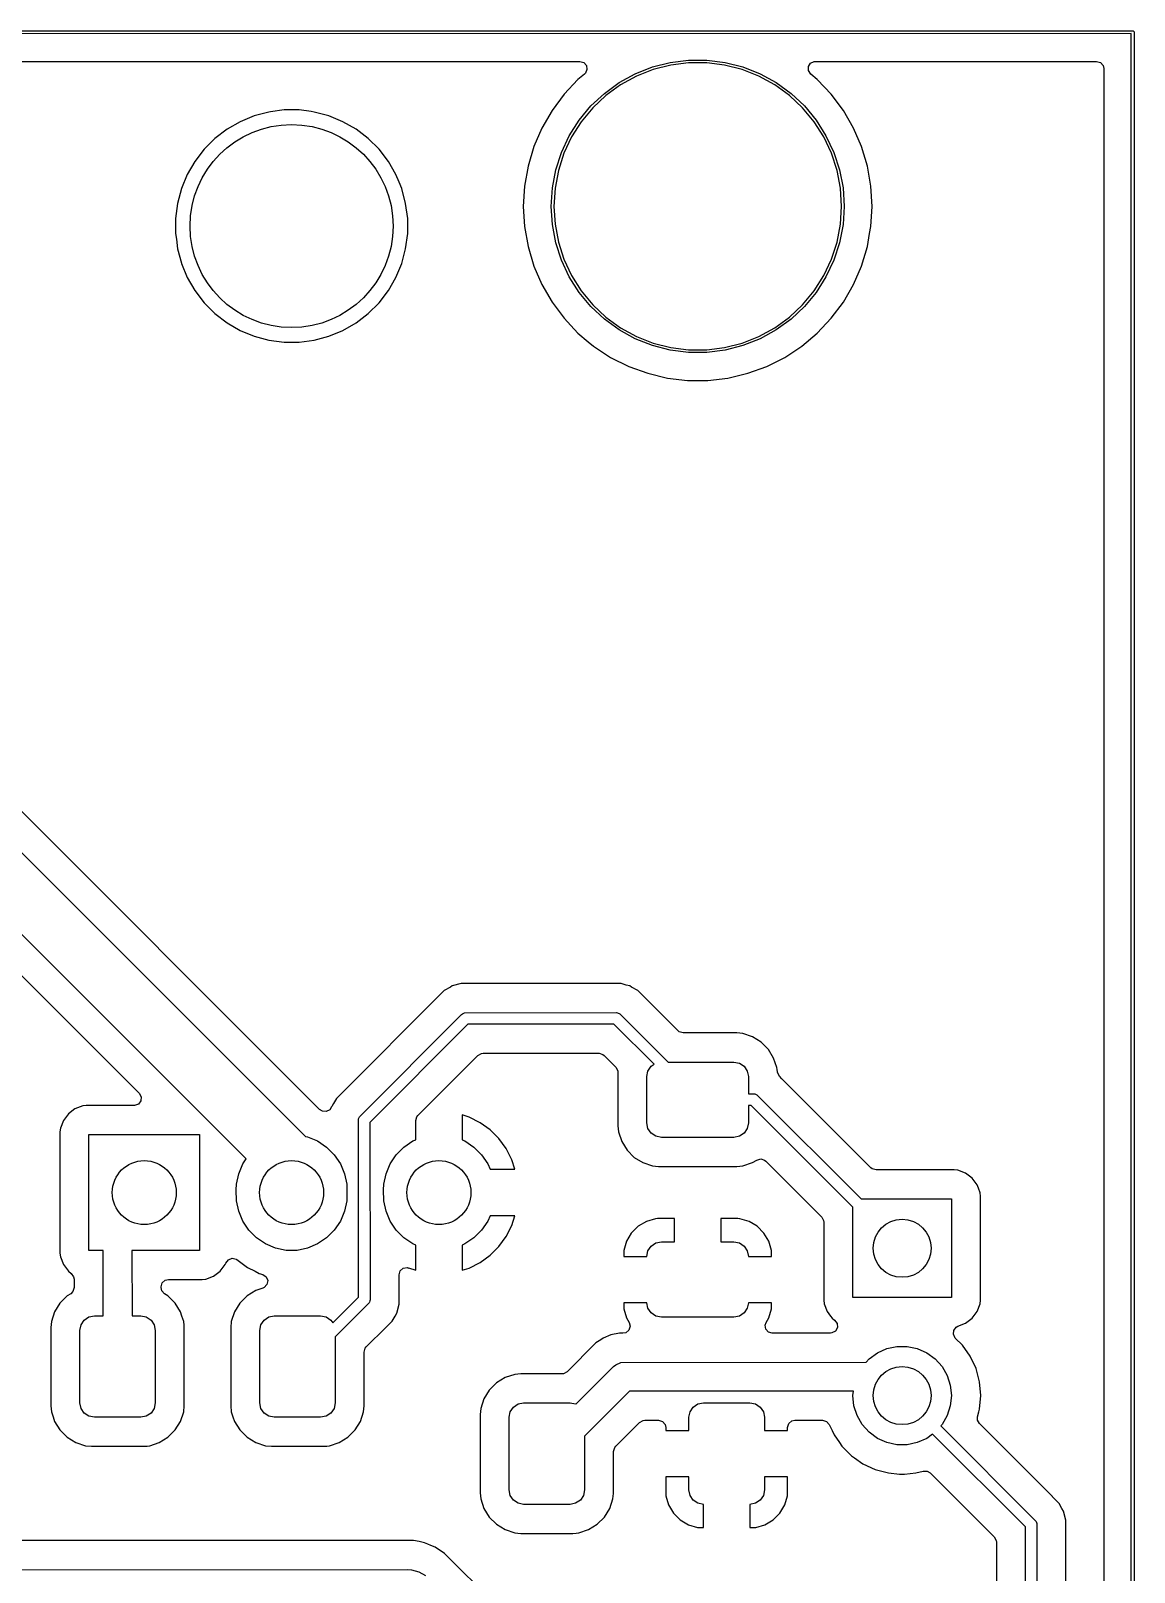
# Model space of a CAD drawing. Extents: x 5.22 to 6.58, y -3.74 to -1.61.
# Drawn here: x 5.827 to 6.576, y -2.659 to -1.613 of the extents above; entities that cross this region are included whole.
import ezdxf

# ---------------------------------------------------------------- set-up
doc = ezdxf.new("R2010")
doc.units = 0
doc.header["$MEASUREMENT"] = 0
doc.layers.add('BLACK', color=7, linetype='CONTINUOUS')

msp = doc.modelspace()

# ---------------------------------------------------------------- linework, layer by layer
at = {"layer": 'BLACK', "linetype": 'CONTINUOUS'}
for p, q in [((5.2162, -1.6133), (6.5748, -1.6132)), ((6.5738, -1.6151), (5.2174, -1.6152)), ((6.5739, -3.7392), (6.5738, -1.6151)), ((6.5748, -1.6132), (6.5752, -1.6133)), ((6.5752, -1.6133), (6.5757, -1.6138)), ((6.5757, -1.6138), (6.5758, -3.7402)), ((5.6777, -1.6339), (6.1996, -1.6339)), ((6.1996, -1.6339), (6.2023, -1.6347)), ((6.2023, -1.6347), (6.2041, -1.6367)), ((6.2033, -1.642), (6.2028, -1.6425)), ((6.2044, -1.6395), (6.2033, -1.642)), ((6.2041, -1.6367), (6.2044, -1.6395)), ((6.2372, -1.6423), (6.2488, -1.6377)), ((6.2494, -1.6394), (6.238, -1.6439)), ((6.2488, -1.6377), (6.2609, -1.6346)), ((6.2612, -1.6364), (6.2494, -1.6394)), ((6.2609, -1.6346), (6.2733, -1.6331)), ((6.2734, -1.6348), (6.2612, -1.6364)), ((6.2733, -1.6331), (6.2858, -1.6331)), ((6.2857, -1.6348), (6.2734, -1.6348)), ((6.2978, -1.6364), (6.2857, -1.6348)), ((6.2858, -1.6331), (6.2982, -1.6346)), ((6.3097, -1.6394), (6.2978, -1.6364)), ((6.2982, -1.6346), (6.3102, -1.6377)), ((6.3211, -1.6439), (6.3097, -1.6394)), ((6.3102, -1.6377), (6.3219, -1.6423)), ((6.3547, -1.6375), (6.3562, -1.6351)), ((6.3548, -1.6402), (6.3547, -1.6375)), ((6.3563, -1.6425), (6.3548, -1.6402)), ((6.3562, -1.6351), (6.3587, -1.6339)), ((6.3587, -1.6339), (6.3594, -1.6339)), ((6.3594, -1.6339), (6.5502, -1.6339)), ((6.5502, -1.6339), (6.5529, -1.6347)), ((6.5529, -1.6347), (6.5547, -1.6367)), ((6.5547, -1.6367), (6.5551, -1.6388)), ((6.5551, -1.6388), (6.5551, -3.7156)), ((6.1983, -1.6462), (6.1889, -1.6562)), ((6.2028, -1.6425), (6.1983, -1.6462)), ((6.1983, -1.6462), (6.1983, -1.6462)), ((6.2162, -1.6557), (6.2263, -1.6483)), ((6.2272, -1.6498), (6.2173, -1.6571)), ((6.2263, -1.6483), (6.2372, -1.6423)), ((6.238, -1.6439), (6.2272, -1.6498)), ((6.3318, -1.6498), (6.3211, -1.6439)), ((6.3219, -1.6423), (6.3328, -1.6483)), ((6.3418, -1.6571), (6.3318, -1.6498)), ((6.3328, -1.6483), (6.3429, -1.6557)), ((6.3607, -1.6462), (6.3563, -1.6425)), ((6.3656, -1.6514), (6.3607, -1.6462)), ((6.3702, -1.6562), (6.3656, -1.6514)), ((6.1889, -1.6562), (6.1807, -1.6673)), ((6.1889, -1.6562), (6.1889, -1.6562)), ((6.2071, -1.6642), (6.2162, -1.6557)), ((6.2173, -1.6571), (6.2084, -1.6654)), ((6.3507, -1.6654), (6.3418, -1.6571)), ((6.3429, -1.6557), (6.352, -1.6642)), ((6.3784, -1.6673), (6.3702, -1.6562)), ((6.3702, -1.6562), (6.3702, -1.6562)), ((5.9786, -1.6709), (5.969, -1.6749)), ((5.9885, -1.6683), (5.9786, -1.6709)), ((5.9786, -1.6709), (5.9786, -1.6709)), ((5.9897, -1.6681), (5.9885, -1.6683)), ((5.9988, -1.6669), (5.9897, -1.6681)), ((6.0091, -1.6669), (5.9988, -1.6669)), ((5.9988, -1.6669), (5.9988, -1.6669)), ((6.0171, -1.668), (6.0091, -1.6669)), ((6.0091, -1.6669), (6.0091, -1.6669)), ((6.0193, -1.6683), (6.0171, -1.668)), ((6.0293, -1.6709), (6.0193, -1.6683)), ((6.0388, -1.6749), (6.0293, -1.6709)), ((6.0293, -1.6709), (6.0293, -1.6709)), ((6.0293, -1.6709), (6.0293, -1.6709)), ((6.1807, -1.6673), (6.1738, -1.6792)), ((6.1991, -1.6739), (6.2071, -1.6642)), ((6.2084, -1.6654), (6.2005, -1.6749)), ((6.3585, -1.6749), (6.3507, -1.6654)), ((6.352, -1.6642), (6.36, -1.6739)), ((6.3853, -1.6792), (6.3784, -1.6673)), ((6.3784, -1.6673), (6.3784, -1.6673)), ((5.9601, -1.68), (5.9519, -1.6863)), ((5.969, -1.6749), (5.9601, -1.68)), ((5.969, -1.6749), (5.969, -1.6749)), ((6.0478, -1.68), (6.0388, -1.6749)), ((6.0388, -1.6749), (6.0388, -1.6749)), ((6.056, -1.6863), (6.0478, -1.68)), ((6.1738, -1.6792), (6.1683, -1.6918)), ((6.1738, -1.6792), (6.1738, -1.6792)), ((6.1924, -1.6844), (6.1991, -1.6739)), ((6.2005, -1.6749), (6.194, -1.6852)), ((6.3651, -1.6852), (6.3585, -1.6749)), ((6.36, -1.6739), (6.3666, -1.6844)), ((6.3907, -1.6918), (6.3853, -1.6792)), ((5.9446, -1.6936), (5.9383, -1.7018)), ((5.9519, -1.6863), (5.9446, -1.6936)), ((6.0633, -1.6936), (6.056, -1.6863)), ((6.056, -1.6863), (6.056, -1.6863)), ((6.0696, -1.7018), (6.0633, -1.6936)), ((6.0633, -1.6936), (6.0633, -1.6936)), ((6.1683, -1.6918), (6.1644, -1.705)), ((6.1871, -1.6957), (6.1924, -1.6844)), ((6.194, -1.6852), (6.1888, -1.6963)), ((6.3703, -1.6963), (6.3651, -1.6852)), ((6.3666, -1.6844), (6.372, -1.6957)), ((6.3947, -1.705), (6.3907, -1.6918)), ((5.9383, -1.7018), (5.9331, -1.7108)), ((6.0747, -1.7108), (6.0696, -1.7018)), ((6.1644, -1.705), (6.162, -1.7185)), ((6.1644, -1.705), (6.1644, -1.705)), ((6.1832, -1.7076), (6.1871, -1.6957)), ((6.1888, -1.6963), (6.185, -1.708)), ((6.3741, -1.708), (6.3703, -1.6963)), ((6.372, -1.6957), (6.3758, -1.7076)), ((6.3966, -1.716), (6.3947, -1.705)), ((6.3947, -1.705), (6.3947, -1.705)), ((6.3947, -1.705), (6.3947, -1.705)), ((5.9331, -1.7108), (5.9292, -1.7203)), ((5.9331, -1.7108), (5.9331, -1.7108)), ((6.0769, -1.716), (6.0747, -1.7108)), ((6.0747, -1.7108), (6.0747, -1.7108)), ((6.1809, -1.7198), (6.1832, -1.7076)), ((6.185, -1.708), (6.1827, -1.72)), ((6.3764, -1.72), (6.3741, -1.708)), ((6.3758, -1.7076), (6.3782, -1.7198)), ((5.9292, -1.7203), (5.9265, -1.7303)), ((5.9292, -1.7203), (5.9292, -1.7203)), ((6.0787, -1.7203), (6.0769, -1.716)), ((6.0813, -1.7303), (6.0787, -1.7203)), ((6.162, -1.7185), (6.1612, -1.7323)), ((6.162, -1.7185), (6.162, -1.7185)), ((6.1801, -1.7323), (6.1809, -1.7198)), ((6.1827, -1.72), (6.1819, -1.7323)), ((6.3772, -1.7323), (6.3764, -1.72)), ((6.3782, -1.7198), (6.3789, -1.7323)), ((6.3971, -1.7185), (6.3966, -1.716)), ((6.3979, -1.7323), (6.3971, -1.7185)), ((5.9265, -1.7303), (5.9252, -1.7405)), ((6.0827, -1.7405), (6.0813, -1.7303)), ((6.1612, -1.7323), (6.1612, -1.7323)), ((6.1612, -1.7323), (6.162, -1.746)), ((6.1809, -1.7447), (6.1801, -1.7323)), ((6.1819, -1.7323), (6.1827, -1.7445)), ((6.3764, -1.7445), (6.3772, -1.7323)), ((6.3789, -1.7323), (6.3782, -1.7447)), ((6.3971, -1.746), (6.3979, -1.7323)), ((5.9252, -1.7405), (5.9252, -1.7508)), ((6.0827, -1.7508), (6.0827, -1.7405)), ((6.162, -1.746), (6.162, -1.746)), ((6.162, -1.746), (6.1644, -1.7596)), ((6.1832, -1.757), (6.1809, -1.7447)), ((6.1827, -1.7445), (6.185, -1.7566)), ((6.3741, -1.7566), (6.3764, -1.7445)), ((6.3782, -1.7447), (6.3758, -1.757)), ((6.3962, -1.7508), (6.3971, -1.746)), ((6.3971, -1.746), (6.3971, -1.746)), ((6.3971, -1.746), (6.3971, -1.746)), ((5.9252, -1.7508), (5.9257, -1.7545)), ((5.9257, -1.7545), (5.9265, -1.7611)), ((6.0813, -1.7611), (6.0827, -1.7508)), ((6.1871, -1.7689), (6.1832, -1.757)), ((6.185, -1.7566), (6.1888, -1.7682)), ((6.3703, -1.7682), (6.3741, -1.7566)), ((6.3758, -1.757), (6.372, -1.7689)), ((6.3947, -1.7596), (6.3962, -1.7508)), ((5.9265, -1.7611), (5.9292, -1.7709)), ((6.0787, -1.771), (6.0813, -1.7611)), ((6.1644, -1.7596), (6.1644, -1.7596)), ((6.1644, -1.7596), (6.1683, -1.7728)), ((6.3907, -1.7728), (6.3947, -1.7596)), ((5.9292, -1.7709), (5.9292, -1.771)), ((5.9292, -1.771), (5.9292, -1.771)), ((5.9292, -1.771), (5.9331, -1.7806)), ((6.0747, -1.7806), (6.0787, -1.771)), ((6.1683, -1.7728), (6.1738, -1.7854)), ((6.1924, -1.7802), (6.1871, -1.7689)), ((6.1888, -1.7682), (6.194, -1.7793)), ((6.3651, -1.7793), (6.3703, -1.7682)), ((6.372, -1.7689), (6.3666, -1.7802)), ((6.3853, -1.7854), (6.3907, -1.7728)), ((5.9331, -1.7806), (5.9331, -1.7806)), ((5.9331, -1.7806), (5.9383, -1.7895)), ((6.0696, -1.7895), (6.0747, -1.7806)), ((6.1738, -1.7854), (6.1738, -1.7854)), ((6.1738, -1.7854), (6.1807, -1.7973)), ((6.1991, -1.7907), (6.1924, -1.7802)), ((6.194, -1.7793), (6.2005, -1.7897)), ((6.3585, -1.7897), (6.3651, -1.7793)), ((6.3666, -1.7802), (6.36, -1.7907)), ((6.3784, -1.7973), (6.3853, -1.7854)), ((5.9383, -1.7895), (5.9446, -1.7977)), ((5.9446, -1.7977), (5.9446, -1.7977)), ((5.9446, -1.7977), (5.9519, -1.805)), ((6.056, -1.805), (6.0633, -1.7977)), ((6.0633, -1.7977), (6.0696, -1.7895)), ((6.0633, -1.7977), (6.0633, -1.7977)), ((6.0633, -1.7977), (6.0633, -1.7977)), ((6.1807, -1.7973), (6.1889, -1.8083)), ((6.2071, -1.8003), (6.1991, -1.7907)), ((6.2005, -1.7897), (6.2084, -1.7991)), ((6.2084, -1.7991), (6.2173, -1.8075)), ((6.3418, -1.8075), (6.3507, -1.7991)), ((6.3507, -1.7991), (6.3585, -1.7897)), ((6.36, -1.7907), (6.352, -1.8003)), ((6.3702, -1.8083), (6.3784, -1.7973)), ((5.9519, -1.805), (5.9519, -1.805)), ((5.9519, -1.805), (5.9601, -1.8113)), ((6.0478, -1.8113), (6.056, -1.805)), ((6.056, -1.805), (6.056, -1.805)), ((6.056, -1.805), (6.056, -1.805)), ((6.1889, -1.8083), (6.1889, -1.8083)), ((6.1889, -1.8083), (6.1935, -1.8132)), ((6.2162, -1.8089), (6.2071, -1.8003)), ((6.2263, -1.8162), (6.2162, -1.8089)), ((6.2173, -1.8075), (6.2272, -1.8147)), ((6.3318, -1.8147), (6.3418, -1.8075)), ((6.3429, -1.8089), (6.3328, -1.8162)), ((6.352, -1.8003), (6.3429, -1.8089)), ((6.3607, -1.8184), (6.3702, -1.8083)), ((5.9601, -1.8113), (5.969, -1.8165)), ((5.969, -1.8165), (5.969, -1.8165)), ((5.969, -1.8165), (5.9786, -1.8204)), ((6.0293, -1.8204), (6.0388, -1.8165)), ((6.0388, -1.8165), (6.0478, -1.8113)), ((6.1935, -1.8132), (6.1983, -1.8184)), ((6.1983, -1.8184), (6.2053, -1.8242)), ((6.2372, -1.8222), (6.2263, -1.8162)), ((6.2272, -1.8147), (6.238, -1.8206)), ((6.3211, -1.8206), (6.3318, -1.8147)), ((6.3328, -1.8162), (6.3219, -1.8222)), ((6.3502, -1.8272), (6.3607, -1.8184)), ((5.9786, -1.8204), (5.9786, -1.8204)), ((5.9786, -1.8204), (5.9885, -1.8231)), ((5.9885, -1.8231), (5.9988, -1.8244)), ((5.9988, -1.8244), (5.9988, -1.8244)), ((5.9988, -1.8244), (6.0091, -1.8244)), ((6.0091, -1.8244), (6.0193, -1.8231)), ((6.0091, -1.8244), (6.0091, -1.8244)), ((6.0193, -1.8231), (6.0293, -1.8204)), ((6.2053, -1.8242), (6.2089, -1.8272)), ((6.2089, -1.8272), (6.2089, -1.8272)), ((6.2089, -1.8272), (6.2204, -1.8348)), ((6.2488, -1.8268), (6.2372, -1.8222)), ((6.238, -1.8206), (6.2494, -1.8251)), ((6.2609, -1.8299), (6.2488, -1.8268)), ((6.2494, -1.8251), (6.2612, -1.8282)), ((6.2733, -1.8315), (6.2609, -1.8299)), ((6.2612, -1.8282), (6.2734, -1.8297)), ((6.2734, -1.8297), (6.2857, -1.8297)), ((6.2857, -1.8297), (6.2978, -1.8282)), ((6.2982, -1.8299), (6.2858, -1.8315)), ((6.2978, -1.8282), (6.3097, -1.8251)), ((6.3102, -1.8268), (6.2982, -1.8299)), ((6.3097, -1.8251), (6.3211, -1.8206)), ((6.3219, -1.8222), (6.3102, -1.8268)), ((6.3387, -1.8348), (6.3502, -1.8272)), ((6.2204, -1.8348), (6.2204, -1.8348)), ((6.2204, -1.8348), (6.2327, -1.8409)), ((6.2327, -1.8409), (6.2456, -1.8456)), ((6.2858, -1.8315), (6.2733, -1.8315)), ((6.3135, -1.8456), (6.3264, -1.8409)), ((6.3264, -1.8409), (6.3387, -1.8348)), ((6.2456, -1.8456), (6.259, -1.8488)), ((6.259, -1.8488), (6.2726, -1.8504)), ((6.2726, -1.8504), (6.2726, -1.8504)), ((6.2726, -1.8504), (6.2864, -1.8504)), ((6.2864, -1.8504), (6.3001, -1.8488)), ((6.2864, -1.8504), (6.2864, -1.8504)), ((6.3001, -1.8488), (6.3135, -1.8456)), ((5.6681, -2.0184), (6.0134, -2.3635)), ((6.0229, -2.3452), (5.6926, -2.0149)), ((5.9731, -2.3787), (5.6423, -2.0481)), ((5.6404, -2.0741), (5.9005, -2.3342)), ((6.1075, -2.2645), (6.0343, -2.3377)), ((6.1117, -2.2621), (6.1075, -2.2645)), ((6.1075, -2.2645), (6.1075, -2.2645)), ((6.1129, -2.2614), (6.1117, -2.2621)), ((6.1117, -2.2621), (6.1117, -2.2621)), ((6.1189, -2.2598), (6.1129, -2.2614)), ((6.221, -2.2598), (6.1189, -2.2598)), ((6.2213, -2.2598), (6.221, -2.2598)), ((6.221, -2.2598), (6.221, -2.2598)), ((6.2275, -2.2598), (6.2213, -2.2598)), ((6.2311, -2.2608), (6.2275, -2.2598)), ((6.2335, -2.2614), (6.2311, -2.2608)), ((6.2347, -2.2621), (6.2335, -2.2614)), ((6.2335, -2.2614), (6.2335, -2.2614)), ((6.2389, -2.2645), (6.2347, -2.2621)), ((6.2347, -2.2621), (6.2347, -2.2621)), ((6.2436, -2.2692), (6.2389, -2.2645)), ((6.2389, -2.2645), (6.2389, -2.2645)), ((6.2662, -2.2919), (6.2436, -2.2692)), ((6.2436, -2.2692), (6.2436, -2.2692)), ((6.1193, -2.2807), (6.1199, -2.2802)), ((6.1199, -2.2802), (6.1203, -2.28)), ((6.1203, -2.28), (6.1213, -2.2796)), ((6.1213, -2.2796), (6.2244, -2.2795)), ((6.2244, -2.2795), (6.2252, -2.2796)), ((6.2252, -2.2796), (6.2266, -2.2802)), ((6.2266, -2.2802), (6.2595, -2.313)), ((6.05, -2.3501), (6.1193, -2.2807)), ((6.1236, -2.2874), (6.0571, -2.354)), ((6.2227, -2.2873), (6.1236, -2.2874)), ((6.25, -2.3145), (6.2227, -2.2873)), ((6.267, -2.2925), (6.2662, -2.2919)), ((6.2697, -2.2933), (6.267, -2.2925)), ((6.3061, -2.2933), (6.2697, -2.2933)), ((6.3101, -2.2937), (6.3061, -2.2933)), ((6.3061, -2.2933), (6.3061, -2.2933)), ((6.3167, -2.2959), (6.3101, -2.2937)), ((6.3101, -2.2937), (6.3101, -2.2937)), ((6.3226, -2.2995), (6.3167, -2.2959)), ((6.3275, -2.3044), (6.3226, -2.2995)), ((6.0896, -2.3493), (6.1304, -2.3085)), ((6.1304, -2.3085), (6.1328, -2.3072)), ((6.1328, -2.3072), (6.1339, -2.3071)), ((6.1339, -2.3071), (6.2126, -2.3071)), ((6.2126, -2.3071), (6.2152, -2.3079)), ((6.2152, -2.3079), (6.216, -2.3085)), ((6.216, -2.3085), (6.224, -2.3165)), ((6.3311, -2.3103), (6.3275, -2.3044)), ((6.3333, -2.3168), (6.3311, -2.3103)), ((6.224, -2.3165), (6.2253, -2.3189)), ((6.2253, -2.3189), (6.2254, -2.3204)), ((6.2254, -2.3204), (6.2254, -2.3209)), ((6.2254, -2.3209), (6.2254, -2.3563)), ((6.2451, -2.3228), (6.2458, -2.3191)), ((6.2458, -2.3191), (6.248, -2.3159)), ((6.248, -2.3159), (6.25, -2.3145)), ((6.2595, -2.313), (6.3041, -2.313)), ((6.3041, -2.313), (6.3079, -2.3137)), ((6.3079, -2.3137), (6.3111, -2.3159)), ((6.3111, -2.3159), (6.3132, -2.3191)), ((6.3132, -2.3191), (6.314, -2.3228)), ((6.3334, -2.3181), (6.3333, -2.3168)), ((6.3336, -2.3196), (6.3334, -2.3181)), ((6.3336, -2.3202), (6.3336, -2.3196)), ((6.335, -2.3226), (6.3336, -2.3202)), ((6.2451, -2.3543), (6.2451, -2.3228)), ((6.314, -2.3228), (6.314, -2.3347)), ((6.3367, -2.3243), (6.335, -2.3226)), ((6.3971, -2.3848), (6.3367, -2.3243)), ((6.3367, -2.3243), (6.3367, -2.3243)), ((5.8622, -2.3428), (5.8569, -2.3447)), ((5.8646, -2.3425), (5.8622, -2.3428)), ((5.8971, -2.3425), (5.8646, -2.3425)), ((5.8646, -2.3425), (5.8646, -2.3425)), ((5.8974, -2.3425), (5.8971, -2.3425)), ((5.9, -2.3415), (5.8974, -2.3425)), ((5.9016, -2.3393), (5.9, -2.3415)), ((5.9005, -2.3342), (5.9018, -2.3366)), ((5.9018, -2.3366), (5.9016, -2.3393)), ((6.0324, -2.3412), (6.0312, -2.3431)), ((6.0343, -2.3377), (6.0324, -2.3412)), ((6.0324, -2.3412), (6.0324, -2.3412)), ((6.0343, -2.3377), (6.0343, -2.3377)), ((6.314, -2.3347), (6.3175, -2.3346)), ((6.3158, -2.3424), (6.314, -2.3425)), ((6.314, -2.3425), (6.314, -2.3543)), ((6.3848, -2.4114), (6.3158, -2.3424)), ((6.3175, -2.3346), (6.3183, -2.3347)), ((6.3183, -2.3347), (6.3197, -2.3353)), ((6.3197, -2.3353), (6.3904, -2.4059)), ((5.849, -2.3527), (5.847, -2.358)), ((5.8524, -2.3481), (5.849, -2.3527)), ((5.849, -2.3527), (5.849, -2.3527)), ((5.8569, -2.3447), (5.8524, -2.3481)), ((5.8524, -2.3481), (5.8524, -2.3481)), ((5.8569, -2.3447), (5.8569, -2.3447)), ((6.0249, -2.3464), (6.0229, -2.3452)), ((6.025, -2.3464), (6.0249, -2.3464)), ((6.0273, -2.3466), (6.025, -2.3464)), ((6.0298, -2.3454), (6.0273, -2.3466)), ((6.031, -2.3434), (6.0298, -2.3454)), ((6.0311, -2.3434), (6.031, -2.3434)), ((6.0312, -2.3431), (6.0311, -2.3434)), ((6.0493, -2.3523), (6.0494, -2.3515)), ((6.0494, -2.4726), (6.0493, -2.3523)), ((6.0494, -2.3515), (6.05, -2.3501)), ((6.0882, -2.3528), (6.089, -2.3501)), ((6.0882, -2.3658), (6.0882, -2.3528)), ((6.089, -2.3501), (6.0896, -2.3493)), ((6.1244, -2.3504), (6.1197, -2.3488)), ((6.1197, -2.3488), (6.1197, -2.3658)), ((6.1318, -2.3542), (6.1244, -2.3504)), ((5.847, -2.358), (5.8467, -2.3603)), ((5.8467, -2.3603), (5.8467, -2.3603)), ((5.8467, -2.3603), (5.8467, -2.4428)), ((5.8664, -2.4409), (5.8664, -2.3622)), ((5.8664, -2.3622), (5.9414, -2.3622)), ((5.9414, -2.3622), (5.9414, -2.4409)), ((6.0134, -2.3635), (6.0148, -2.3638)), ((6.0148, -2.3638), (6.0216, -2.3666)), ((6.0571, -2.354), (6.0572, -2.4743)), ((6.1386, -2.3591), (6.1318, -2.3542)), ((6.1446, -2.365), (6.1386, -2.3591)), ((6.2254, -2.3563), (6.2254, -2.3563)), ((6.2254, -2.3563), (6.2258, -2.3603)), ((6.2258, -2.3603), (6.2258, -2.3603)), ((6.2258, -2.3603), (6.228, -2.3669)), ((6.2458, -2.3581), (6.2451, -2.3543)), ((6.248, -2.3613), (6.2458, -2.3581)), ((6.2512, -2.3634), (6.248, -2.3613)), ((6.2549, -2.3642), (6.2512, -2.3634)), ((6.3079, -2.3634), (6.3041, -2.3642)), ((6.3111, -2.3613), (6.3079, -2.3634)), ((6.3132, -2.3581), (6.3111, -2.3613)), ((6.314, -2.3543), (6.3132, -2.3581)), ((6.0216, -2.3666), (6.0277, -2.3707)), ((6.0277, -2.3707), (6.0329, -2.3759)), ((6.0749, -2.3759), (6.0801, -2.3707)), ((6.0801, -2.3707), (6.0863, -2.3666)), ((6.0863, -2.3666), (6.0882, -2.3658)), ((6.1197, -2.3658), (6.1216, -2.3666)), ((6.1216, -2.3666), (6.1277, -2.3707)), ((6.1277, -2.3707), (6.1329, -2.3759)), ((6.1495, -2.3718), (6.1446, -2.365)), ((6.1446, -2.365), (6.1446, -2.365)), ((6.1533, -2.3793), (6.1495, -2.3718)), ((6.228, -2.3669), (6.228, -2.3669)), ((6.228, -2.3669), (6.2316, -2.3728)), ((6.2316, -2.3728), (6.2365, -2.3777)), ((6.3041, -2.3642), (6.2549, -2.3642)), ((5.9681, -2.3888), (5.9709, -2.382)), ((5.9709, -2.382), (5.9731, -2.3787)), ((6.0329, -2.3759), (6.037, -2.382)), ((6.037, -2.382), (6.0398, -2.3888)), ((6.0681, -2.3888), (6.0709, -2.382)), ((6.0709, -2.382), (6.0749, -2.3759)), ((6.1329, -2.3759), (6.137, -2.382)), ((6.137, -2.382), (6.1386, -2.3858)), ((6.1554, -2.3858), (6.1533, -2.3793)), ((6.1533, -2.3793), (6.1533, -2.3793)), ((6.2365, -2.3777), (6.2423, -2.3813)), ((6.2423, -2.3813), (6.2489, -2.3835)), ((6.2489, -2.3835), (6.253, -2.3839)), ((6.253, -2.3839), (6.3061, -2.3839)), ((6.3061, -2.3839), (6.3101, -2.3835)), ((6.3101, -2.3835), (6.3167, -2.3813)), ((6.3167, -2.3813), (6.3197, -2.3795)), ((6.3197, -2.3795), (6.3223, -2.3787)), ((6.3223, -2.3787), (6.3249, -2.3796)), ((6.3249, -2.3796), (6.3257, -2.3802)), ((6.3257, -2.3802), (6.3637, -2.4182)), ((6.398, -2.3854), (6.3971, -2.3848)), ((5.9666, -2.396), (5.9681, -2.3888)), ((6.0398, -2.3888), (6.0413, -2.396)), ((6.0666, -2.396), (6.0681, -2.3888)), ((6.1386, -2.3858), (6.1554, -2.3858)), ((6.1554, -2.3858), (6.1554, -2.3858)), ((6.4006, -2.3862), (6.398, -2.3854)), ((6.4537, -2.3862), (6.4006, -2.3862)), ((6.456, -2.3865), (6.4537, -2.3862)), ((6.4537, -2.3862), (6.4537, -2.3862)), ((6.4537, -2.3862), (6.4537, -2.3862)), ((6.4537, -2.3862), (6.4537, -2.3862)), ((6.4613, -2.3884), (6.456, -2.3865)), ((6.456, -2.3865), (6.456, -2.3865)), ((6.4658, -2.3918), (6.4613, -2.3884)), ((6.4613, -2.3884), (6.4613, -2.3884)), ((6.4692, -2.3964), (6.4658, -2.3918)), ((6.4658, -2.3918), (6.4658, -2.3918)), ((5.9664, -2.3997), (5.9666, -2.396)), ((5.9666, -2.4071), (5.9664, -2.3997)), ((6.0413, -2.396), (6.0414, -2.4034)), ((6.0414, -2.4034), (6.0413, -2.4071)), ((6.0664, -2.3997), (6.0666, -2.396)), ((6.0666, -2.4071), (6.0664, -2.3997)), ((6.4701, -2.3987), (6.4692, -2.3964)), ((6.4692, -2.3964), (6.4692, -2.3964)), ((6.4712, -2.4017), (6.4701, -2.3987)), ((6.4715, -2.404), (6.4712, -2.4017)), ((6.4715, -2.4747), (6.4715, -2.404)), ((5.9681, -2.4143), (5.9666, -2.4071)), ((5.9709, -2.4211), (5.9681, -2.4143)), ((6.0398, -2.4143), (6.037, -2.4211)), ((6.0413, -2.4071), (6.0398, -2.4143)), ((6.0681, -2.4143), (6.0666, -2.4071)), ((6.0709, -2.4211), (6.0681, -2.4143)), ((6.3848, -2.4728), (6.3848, -2.4114)), ((6.3904, -2.4059), (6.4518, -2.4059)), ((6.4518, -2.4059), (6.4518, -2.4728)), ((5.9749, -2.4272), (5.9709, -2.4211)), ((6.037, -2.4211), (6.0329, -2.4272)), ((6.0749, -2.4272), (6.0709, -2.4211)), ((6.137, -2.4211), (6.1329, -2.4272)), ((6.1386, -2.4173), (6.137, -2.4211)), ((6.1554, -2.4173), (6.1386, -2.4173)), ((6.1495, -2.4314), (6.1533, -2.4239)), ((6.1533, -2.4239), (6.1554, -2.4173)), ((6.1533, -2.4239), (6.1533, -2.4239)), ((6.2391, -2.4245), (6.2345, -2.4291)), ((6.2447, -2.4212), (6.2391, -2.4245)), ((6.2391, -2.4245), (6.2391, -2.4245)), ((6.2509, -2.4194), (6.2447, -2.4212)), ((6.2447, -2.4212), (6.2447, -2.4212)), ((6.2523, -2.4193), (6.2509, -2.4194)), ((6.2509, -2.4194), (6.2509, -2.4194)), ((6.2638, -2.4193), (6.2523, -2.4193)), ((6.2638, -2.435), (6.2638, -2.4193)), ((6.3067, -2.4193), (6.2953, -2.4193)), ((6.2953, -2.4193), (6.2953, -2.435)), ((6.3082, -2.4194), (6.3067, -2.4193)), ((6.3144, -2.4212), (6.3082, -2.4194)), ((6.3082, -2.4194), (6.3082, -2.4194)), ((6.3199, -2.4245), (6.3144, -2.4212)), ((6.3144, -2.4212), (6.3144, -2.4212)), ((6.3245, -2.4291), (6.3199, -2.4245)), ((6.3199, -2.4245), (6.3199, -2.4245)), ((6.3637, -2.4182), (6.365, -2.4206)), ((6.365, -2.4206), (6.3651, -2.4217)), ((6.3651, -2.4217), (6.3651, -2.4747)), ((5.9801, -2.4324), (5.9749, -2.4272)), ((5.9863, -2.4365), (5.9801, -2.4324)), ((5.9931, -2.4393), (5.9863, -2.4365)), ((6.0216, -2.4365), (6.0148, -2.4393)), ((6.0277, -2.4324), (6.0216, -2.4365)), ((6.0329, -2.4272), (6.0277, -2.4324)), ((6.0801, -2.4324), (6.0749, -2.4272)), ((6.0863, -2.4365), (6.0801, -2.4324)), ((6.0882, -2.4373), (6.0863, -2.4365)), ((6.1216, -2.4365), (6.1197, -2.4373)), ((6.1277, -2.4324), (6.1216, -2.4365)), ((6.1329, -2.4272), (6.1277, -2.4324)), ((6.1446, -2.4381), (6.1495, -2.4314)), ((6.2312, -2.4346), (6.2294, -2.4408)), ((6.2345, -2.4291), (6.2312, -2.4346)), ((6.2312, -2.4346), (6.2312, -2.4346)), ((6.2345, -2.4291), (6.2345, -2.4291)), ((6.248, -2.4379), (6.2512, -2.4358)), ((6.2512, -2.4358), (6.2549, -2.435)), ((6.2549, -2.435), (6.2638, -2.435)), ((6.2953, -2.435), (6.3041, -2.435)), ((6.3041, -2.435), (6.3079, -2.4358)), ((6.3079, -2.4358), (6.3111, -2.4379)), ((6.3278, -2.4346), (6.3245, -2.4291)), ((6.3245, -2.4291), (6.3245, -2.4291)), ((6.3296, -2.4408), (6.3278, -2.4346)), ((6.3278, -2.4346), (6.3278, -2.4346)), ((5.8467, -2.4428), (5.8467, -2.4428)), ((5.8467, -2.4428), (5.847, -2.4452)), ((5.847, -2.4452), (5.849, -2.4505)), ((5.876, -2.4409), (5.8664, -2.4409)), ((5.8761, -2.4852), (5.876, -2.4409)), ((5.9414, -2.4409), (5.8955, -2.4409)), ((5.8955, -2.4409), (5.8956, -2.4852)), ((5.9593, -2.4494), (5.961, -2.4472)), ((5.961, -2.4472), (5.9635, -2.4462)), ((5.9635, -2.4462), (5.9662, -2.4468)), ((5.9662, -2.4468), (5.9668, -2.4471)), ((5.9668, -2.4471), (5.974, -2.4524)), ((6.0003, -2.4408), (5.9931, -2.4393)), ((6.0076, -2.4408), (6.0003, -2.4408)), ((6.0148, -2.4393), (6.0076, -2.4408)), ((6.0882, -2.4543), (6.0882, -2.4373)), ((6.1197, -2.4373), (6.1197, -2.4543)), ((6.1318, -2.449), (6.1386, -2.4441)), ((6.1386, -2.4441), (6.1404, -2.4423)), ((6.1386, -2.4441), (6.1386, -2.4441)), ((6.1404, -2.4423), (6.1446, -2.4381)), ((6.1446, -2.4381), (6.1446, -2.4381)), ((6.2294, -2.4408), (6.2293, -2.4423)), ((6.2293, -2.4423), (6.2293, -2.4449)), ((6.2293, -2.4449), (6.2451, -2.4449)), ((6.2294, -2.4408), (6.2294, -2.4408)), ((6.2451, -2.4449), (6.2458, -2.4411)), ((6.2458, -2.4411), (6.248, -2.4379)), ((6.3111, -2.4379), (6.3132, -2.4411)), ((6.3132, -2.4411), (6.314, -2.4449)), ((6.314, -2.4449), (6.3297, -2.4449)), ((6.3297, -2.4423), (6.3296, -2.4408)), ((6.3296, -2.4408), (6.3296, -2.4408)), ((6.3297, -2.4449), (6.3297, -2.4423)), ((6.3297, -2.4423), (6.3297, -2.4423)), ((5.849, -2.4505), (5.849, -2.4505)), ((5.849, -2.4505), (5.8524, -2.455)), ((5.8524, -2.455), (5.8524, -2.455)), ((5.8524, -2.455), (5.8524, -2.455)), ((5.8524, -2.455), (5.8543, -2.4565)), ((5.8543, -2.4565), (5.856, -2.4587)), ((5.951, -2.4584), (5.9555, -2.455)), ((5.9555, -2.455), (5.9589, -2.4505)), ((5.9589, -2.4505), (5.9593, -2.4494)), ((5.974, -2.4524), (5.9792, -2.455)), ((5.9792, -2.455), (5.982, -2.4565)), ((5.982, -2.4565), (5.9844, -2.4572)), ((5.9844, -2.4572), (5.9866, -2.4588)), ((6.0769, -2.4574), (6.0777, -2.4547)), ((6.0769, -2.4712), (6.0769, -2.4574)), ((6.0777, -2.4547), (6.0797, -2.4529)), ((6.0797, -2.4529), (6.0825, -2.4525)), ((6.0825, -2.4525), (6.0833, -2.4528)), ((6.0833, -2.4528), (6.0833, -2.4527)), ((6.0833, -2.4527), (6.0882, -2.4543)), ((6.0882, -2.4543), (6.0882, -2.4543)), ((6.1197, -2.4543), (6.1244, -2.4528)), ((6.1244, -2.4528), (6.1318, -2.449)), ((6.1244, -2.4528), (6.1244, -2.4528)), ((5.8563, -2.4661), (5.8555, -2.4688)), ((5.856, -2.4587), (5.8563, -2.4604)), ((5.8563, -2.4604), (5.8563, -2.4661)), ((5.9154, -2.4655), (5.9161, -2.4629)), ((5.9154, -2.4661), (5.9154, -2.4655)), ((5.9159, -2.4683), (5.9154, -2.4661)), ((5.9177, -2.4703), (5.9159, -2.4683)), ((5.9161, -2.4629), (5.9182, -2.4611)), ((5.9182, -2.4611), (5.9203, -2.4606)), ((5.9203, -2.4606), (5.9433, -2.4606)), ((5.9433, -2.4606), (5.9457, -2.4604)), ((5.9433, -2.4606), (5.9433, -2.4606)), ((5.9457, -2.4604), (5.951, -2.4584)), ((5.9796, -2.4681), (5.9737, -2.4717)), ((5.9844, -2.4665), (5.9796, -2.4681)), ((5.9796, -2.4681), (5.9796, -2.4681)), ((5.9854, -2.4661), (5.9844, -2.4665)), ((5.9872, -2.464), (5.9854, -2.4661)), ((5.9866, -2.4588), (5.9877, -2.4613)), ((5.9877, -2.4613), (5.9872, -2.464)), ((5.8467, -2.4766), (5.8431, -2.4825)), ((5.8516, -2.4717), (5.8467, -2.4766)), ((5.854, -2.4703), (5.8516, -2.4717)), ((5.8555, -2.4688), (5.854, -2.4703)), ((5.92, -2.4717), (5.9177, -2.4703)), ((5.9249, -2.4766), (5.92, -2.4717)), ((5.92, -2.4717), (5.92, -2.4717)), ((5.9285, -2.4825), (5.9249, -2.4766)), ((5.9688, -2.4766), (5.9652, -2.4825)), ((5.9737, -2.4717), (5.9688, -2.4766)), ((6.0319, -2.4901), (6.0494, -2.4726)), ((6.0565, -2.4765), (6.0335, -2.4996)), ((6.0568, -2.4759), (6.0565, -2.4765)), ((6.0571, -2.4751), (6.0568, -2.4759)), ((6.0572, -2.4743), (6.0571, -2.4751)), ((6.0753, -2.4834), (6.0769, -2.4774)), ((6.0769, -2.4774), (6.0769, -2.4712)), ((6.2451, -2.4764), (6.2293, -2.4764)), ((6.2293, -2.4764), (6.2293, -2.479)), ((6.2293, -2.479), (6.2294, -2.4804)), ((6.2458, -2.4801), (6.2451, -2.4764)), ((6.314, -2.4764), (6.3132, -2.4801)), ((6.3297, -2.4764), (6.314, -2.4764)), ((6.3296, -2.4804), (6.3297, -2.479)), ((6.3297, -2.479), (6.3297, -2.4764)), ((6.3297, -2.479), (6.3297, -2.479)), ((6.3651, -2.4747), (6.3651, -2.4747)), ((6.3651, -2.4747), (6.3654, -2.4771)), ((6.3654, -2.4771), (6.3674, -2.4824)), ((6.4518, -2.4728), (6.3848, -2.4728)), ((6.4692, -2.4824), (6.4712, -2.4771)), ((6.4712, -2.4771), (6.4715, -2.4747)), ((5.8409, -2.4891), (5.8405, -2.4931)), ((5.8431, -2.4825), (5.8409, -2.4891)), ((5.8409, -2.4891), (5.8409, -2.4891)), ((5.8409, -2.4891), (5.8409, -2.4891)), ((5.8431, -2.4825), (5.8431, -2.4825)), ((5.861, -2.4913), (5.8631, -2.4881)), ((5.8631, -2.4881), (5.8663, -2.486)), ((5.8663, -2.486), (5.8701, -2.4852)), ((5.8701, -2.4852), (5.8761, -2.4852)), ((5.8956, -2.4852), (5.9016, -2.4852)), ((5.9016, -2.4852), (5.9053, -2.486)), ((5.9053, -2.486), (5.9085, -2.4881)), ((5.9085, -2.4881), (5.9107, -2.4913)), ((5.9295, -2.4854), (5.9285, -2.4825)), ((5.9307, -2.4891), (5.9295, -2.4854)), ((5.931, -2.4915), (5.9307, -2.4891)), ((5.9307, -2.4891), (5.9307, -2.4891)), ((5.963, -2.4891), (5.9626, -2.4931)), ((5.9652, -2.4825), (5.963, -2.4891)), ((5.963, -2.4891), (5.963, -2.4891)), ((5.963, -2.4891), (5.963, -2.4891)), ((5.9652, -2.4825), (5.9652, -2.4825)), ((5.983, -2.4913), (5.9852, -2.4881)), ((5.9852, -2.4881), (5.9884, -2.486)), ((5.9884, -2.486), (5.9921, -2.4852)), ((5.9921, -2.4852), (6.0236, -2.4852)), ((6.0236, -2.4852), (6.0274, -2.486)), ((6.0274, -2.486), (6.0306, -2.4881)), ((6.0306, -2.4881), (6.0319, -2.4901)), ((6.0678, -2.4932), (6.0722, -2.4888)), ((6.0722, -2.4888), (6.0741, -2.4854)), ((6.0741, -2.4854), (6.0753, -2.4834)), ((6.2294, -2.4804), (6.2294, -2.4804)), ((6.2294, -2.4804), (6.2312, -2.4866)), ((6.2312, -2.4866), (6.2312, -2.4866)), ((6.2312, -2.4866), (6.233, -2.4897)), ((6.248, -2.4833), (6.2458, -2.4801)), ((6.2512, -2.4855), (6.248, -2.4833)), ((6.2549, -2.4862), (6.2512, -2.4855)), ((6.3041, -2.4862), (6.2549, -2.4862)), ((6.3079, -2.4855), (6.3041, -2.4862)), ((6.3111, -2.4833), (6.3079, -2.4855)), ((6.3132, -2.4801), (6.3111, -2.4833)), ((6.326, -2.4897), (6.3278, -2.4866)), ((6.3278, -2.4866), (6.3296, -2.4804)), ((6.3278, -2.4866), (6.3278, -2.4866)), ((6.3296, -2.4804), (6.3296, -2.4804)), ((6.3674, -2.4824), (6.3674, -2.4824)), ((6.3674, -2.4824), (6.3696, -2.4854)), ((6.3696, -2.4854), (6.3708, -2.4869)), ((6.3708, -2.4869), (6.3725, -2.4882)), ((6.3725, -2.4882), (6.3742, -2.4904)), ((6.4613, -2.4903), (6.4658, -2.4869)), ((6.4658, -2.4869), (6.4692, -2.4824)), ((5.8405, -2.4931), (5.8405, -2.5463)), ((5.8602, -2.4951), (5.861, -2.4913)), ((5.8602, -2.5443), (5.8602, -2.4951)), ((5.9107, -2.4913), (5.9114, -2.4951)), ((5.9114, -2.4951), (5.9114, -2.5443)), ((5.9311, -2.4931), (5.931, -2.4915)), ((5.9311, -2.5463), (5.9311, -2.4931)), ((5.9626, -2.4931), (5.9626, -2.5463)), ((5.9823, -2.4951), (5.983, -2.4913)), ((5.9823, -2.5443), (5.9823, -2.4951)), ((6.0335, -2.4996), (6.0335, -2.5443)), ((6.0546, -2.5064), (6.0678, -2.4932)), ((6.0678, -2.4932), (6.0678, -2.4932)), ((6.2207, -2.4982), (6.2153, -2.5004)), ((6.2264, -2.497), (6.2207, -2.4982)), ((6.2207, -2.4982), (6.2207, -2.4982)), ((6.2288, -2.497), (6.2264, -2.497)), ((6.2307, -2.4967), (6.2288, -2.497)), ((6.2328, -2.4949), (6.2307, -2.4967)), ((6.2337, -2.4923), (6.2328, -2.4949)), ((6.233, -2.4897), (6.2337, -2.4923)), ((6.3254, -2.4915), (6.326, -2.4897)), ((6.3258, -2.4942), (6.3254, -2.4915)), ((6.3276, -2.4963), (6.3258, -2.4942)), ((6.3302, -2.497), (6.3276, -2.4963)), ((6.3696, -2.497), (6.3302, -2.497)), ((6.3706, -2.4969), (6.3696, -2.497)), ((6.3731, -2.4956), (6.3706, -2.4969)), ((6.3744, -2.4932), (6.3731, -2.4956)), ((6.3742, -2.4904), (6.3744, -2.4932)), ((6.4531, -2.4978), (6.4533, -2.4951)), ((6.4544, -2.5003), (6.4531, -2.4978)), ((6.4533, -2.4951), (6.4549, -2.4929)), ((6.4549, -2.4929), (6.4561, -2.4922)), ((6.4561, -2.4922), (6.4613, -2.4903)), ((6.0532, -2.5098), (6.0539, -2.5072)), ((6.0532, -2.5463), (6.0532, -2.5098)), ((6.0539, -2.5072), (6.0546, -2.5064)), ((6.2105, -2.5036), (6.191, -2.5232)), ((6.2137, -2.5015), (6.2105, -2.5036)), ((6.2105, -2.5036), (6.2105, -2.5036)), ((6.2153, -2.5004), (6.2137, -2.5015)), ((6.2137, -2.5015), (6.2137, -2.5015)), ((6.2153, -2.5004), (6.2153, -2.5004)), ((6.3959, -2.5145), (6.4016, -2.5104)), ((6.4016, -2.5104), (6.408, -2.5075)), ((6.408, -2.5075), (6.4148, -2.5061)), ((6.4148, -2.5061), (6.4218, -2.5061)), ((6.4218, -2.5061), (6.4286, -2.5075)), ((6.4286, -2.5075), (6.435, -2.5104)), ((6.435, -2.5104), (6.4407, -2.5145)), ((6.4592, -2.5051), (6.4544, -2.5003)), ((6.4645, -2.5127), (6.4592, -2.5051)), ((6.1969, -2.5452), (6.2224, -2.5196)), ((6.2224, -2.5196), (6.2239, -2.5184)), ((6.2239, -2.5184), (6.2274, -2.5169)), ((6.2239, -2.5184), (6.2239, -2.5184)), ((6.2274, -2.5169), (6.3939, -2.5167)), ((6.3939, -2.5167), (6.3959, -2.5145)), ((6.4407, -2.5145), (6.4454, -2.5197)), ((6.4454, -2.5197), (6.4489, -2.5258)), ((6.4685, -2.5211), (6.4645, -2.5127)), ((6.143, -2.5308), (6.1381, -2.5357)), ((6.1488, -2.5272), (6.143, -2.5308)), ((6.1554, -2.525), (6.1488, -2.5272)), ((6.1488, -2.5272), (6.1488, -2.5272)), ((6.1594, -2.5246), (6.1554, -2.525)), ((6.1554, -2.525), (6.1554, -2.525)), ((6.1875, -2.5246), (6.1594, -2.5246)), ((6.1594, -2.5246), (6.1594, -2.5246)), ((6.1885, -2.5245), (6.1875, -2.5246)), ((6.191, -2.5232), (6.1885, -2.5245)), ((6.4489, -2.5258), (6.451, -2.5324)), ((6.4709, -2.5301), (6.4685, -2.5211)), ((6.4717, -2.5394), (6.4709, -2.5301)), ((6.1345, -2.5416), (6.1323, -2.5481)), ((6.1381, -2.5357), (6.1345, -2.5416)), ((6.1345, -2.5416), (6.1345, -2.5416)), ((6.2332, -2.5364), (6.2028, -2.567)), ((6.3852, -2.5363), (6.2332, -2.5364)), ((6.3848, -2.5394), (6.3852, -2.5363)), ((6.3856, -2.5463), (6.3848, -2.5394)), ((6.451, -2.5324), (6.4518, -2.5394)), ((6.4518, -2.5394), (6.451, -2.5463)), ((6.4709, -2.5486), (6.4717, -2.5394)), ((5.8405, -2.5463), (5.8405, -2.5463)), ((5.8405, -2.5463), (5.8409, -2.5503)), ((5.8409, -2.5503), (5.8409, -2.5503)), ((5.8409, -2.5503), (5.8421, -2.5537)), ((5.861, -2.5481), (5.8602, -2.5443)), ((5.8631, -2.5513), (5.861, -2.5481)), ((5.8663, -2.5534), (5.8631, -2.5513)), ((5.9085, -2.5513), (5.9053, -2.5534)), ((5.9107, -2.5481), (5.9085, -2.5513)), ((5.9114, -2.5443), (5.9107, -2.5481)), ((5.9285, -2.5569), (5.9307, -2.5503)), ((5.9307, -2.5503), (5.9311, -2.5463)), ((5.9626, -2.5463), (5.9626, -2.5463)), ((5.9626, -2.5463), (5.963, -2.5503)), ((5.963, -2.5503), (5.963, -2.5503)), ((5.963, -2.5503), (5.9641, -2.5537)), ((5.983, -2.5481), (5.9823, -2.5443)), ((5.9852, -2.5513), (5.983, -2.5481)), ((5.9884, -2.5534), (5.9852, -2.5513)), ((6.0306, -2.5513), (6.0274, -2.5534)), ((6.0327, -2.5481), (6.0306, -2.5513)), ((6.0335, -2.5443), (6.0327, -2.5481)), ((6.0506, -2.5569), (6.0528, -2.5503)), ((6.0528, -2.5503), (6.0532, -2.5463)), ((6.1323, -2.5481), (6.1319, -2.5522)), ((6.1319, -2.5522), (6.1319, -2.6053)), ((6.1323, -2.5481), (6.1323, -2.5481)), ((6.1323, -2.5481), (6.1323, -2.5481)), ((6.1516, -2.5541), (6.1523, -2.5504)), ((6.1523, -2.5504), (6.1545, -2.5472)), ((6.1545, -2.5472), (6.1577, -2.545)), ((6.1577, -2.545), (6.1614, -2.5443)), ((6.1614, -2.5443), (6.1929, -2.5443)), ((6.1929, -2.5443), (6.1967, -2.545)), ((6.1967, -2.545), (6.1969, -2.5452)), ((6.2736, -2.5541), (6.2744, -2.5504)), ((6.2744, -2.5504), (6.2765, -2.5472)), ((6.2765, -2.5472), (6.2797, -2.545)), ((6.2797, -2.545), (6.2835, -2.5443)), ((6.2835, -2.5443), (6.315, -2.5443)), ((6.315, -2.5443), (6.3187, -2.545)), ((6.3187, -2.545), (6.3219, -2.5472)), ((6.3219, -2.5472), (6.3241, -2.5504)), ((6.3241, -2.5504), (6.3248, -2.5541)), ((6.3877, -2.553), (6.3856, -2.5463)), ((6.451, -2.5463), (6.4489, -2.553)), ((6.4695, -2.5537), (6.4704, -2.5503)), ((6.4704, -2.5503), (6.4709, -2.5486)), ((5.8421, -2.5537), (5.8431, -2.5569)), ((5.8431, -2.5569), (5.8467, -2.5627)), ((5.8467, -2.5627), (5.8516, -2.5676)), ((5.8701, -2.5541), (5.8663, -2.5534)), ((5.9016, -2.5541), (5.8701, -2.5541)), ((5.9053, -2.5534), (5.9016, -2.5541)), ((5.92, -2.5676), (5.9249, -2.5627)), ((5.9249, -2.5627), (5.9285, -2.5569)), ((5.9641, -2.5537), (5.9652, -2.5569)), ((5.9652, -2.5569), (5.9688, -2.5627)), ((5.9688, -2.5627), (5.9737, -2.5676)), ((5.9921, -2.5541), (5.9884, -2.5534)), ((6.0236, -2.5541), (5.9921, -2.5541)), ((6.0274, -2.5534), (6.0236, -2.5541)), ((6.0421, -2.5676), (6.047, -2.5627)), ((6.047, -2.5627), (6.0506, -2.5569)), ((6.1516, -2.6033), (6.1516, -2.5541)), ((6.2239, -2.5738), (6.2401, -2.5576)), ((6.2401, -2.5576), (6.2426, -2.5562)), ((6.2426, -2.5562), (6.2436, -2.5561)), ((6.2436, -2.5561), (6.253, -2.5561)), ((6.253, -2.5561), (6.2556, -2.5569)), ((6.2556, -2.5569), (6.2574, -2.559)), ((6.2574, -2.559), (6.2579, -2.561)), ((6.2579, -2.561), (6.2579, -2.563)), ((6.2736, -2.563), (6.2736, -2.5541)), ((6.3248, -2.5541), (6.3248, -2.563)), ((6.3406, -2.561), (6.3413, -2.5584)), ((6.3406, -2.563), (6.3406, -2.561)), ((6.3413, -2.5584), (6.3434, -2.5566)), ((6.3434, -2.5566), (6.3454, -2.5561)), ((6.3454, -2.5561), (6.3643, -2.5561)), ((6.3643, -2.5561), (6.367, -2.5569)), ((6.367, -2.5569), (6.3688, -2.5589)), ((6.3688, -2.5589), (6.3707, -2.563)), ((6.3912, -2.559), (6.3877, -2.553)), ((6.3959, -2.5642), (6.3912, -2.559)), ((6.4454, -2.559), (6.4445, -2.56)), ((6.4445, -2.56), (6.5087, -2.6242)), ((6.4489, -2.553), (6.4454, -2.559)), ((6.4695, -2.556), (6.4695, -2.5537)), ((6.4708, -2.5584), (6.4695, -2.556)), ((6.5203, -2.6079), (6.4708, -2.5584)), ((5.8516, -2.5676), (5.8575, -2.5713)), ((5.8575, -2.5713), (5.8641, -2.5734)), ((5.9076, -2.5734), (5.9141, -2.5713)), ((5.9141, -2.5713), (5.92, -2.5676)), ((5.9737, -2.5676), (5.9796, -2.5713)), ((5.9796, -2.5713), (5.9861, -2.5734)), ((6.0296, -2.5734), (6.0362, -2.5713)), ((6.0362, -2.5713), (6.0421, -2.5676)), ((6.2028, -2.567), (6.2028, -2.6033)), ((6.2579, -2.563), (6.2736, -2.563)), ((6.3248, -2.563), (6.3406, -2.563)), ((6.3707, -2.563), (6.3721, -2.5661)), ((6.3721, -2.5661), (6.3721, -2.5661)), ((6.3721, -2.5661), (6.3757, -2.5712)), ((6.3757, -2.5712), (6.3774, -2.5737)), ((6.4016, -2.5684), (6.3959, -2.5642)), ((6.408, -2.5712), (6.4016, -2.5684)), ((6.4148, -2.5727), (6.408, -2.5712)), ((6.4218, -2.5727), (6.4148, -2.5727)), ((6.4286, -2.5712), (6.4218, -2.5727)), ((6.435, -2.5684), (6.4286, -2.5712)), ((6.4389, -2.5655), (6.435, -2.5684)), ((6.502, -2.6285), (6.4389, -2.5655)), ((5.8641, -2.5734), (5.8681, -2.5738)), ((5.8681, -2.5738), (5.9035, -2.5738)), ((5.9035, -2.5738), (5.9058, -2.5736)), ((5.9035, -2.5738), (5.9035, -2.5738)), ((5.9035, -2.5738), (5.9035, -2.5738)), ((5.9058, -2.5736), (5.9076, -2.5734)), ((5.9861, -2.5734), (5.9902, -2.5738)), ((5.9902, -2.5738), (6.0256, -2.5738)), ((6.0256, -2.5738), (6.0278, -2.5736)), ((6.0256, -2.5738), (6.0256, -2.5738)), ((6.0256, -2.5738), (6.0256, -2.5738)), ((6.0278, -2.5736), (6.0296, -2.5734)), ((6.2225, -2.5773), (6.2232, -2.5746)), ((6.2225, -2.6053), (6.2225, -2.5773)), ((6.2232, -2.5746), (6.2239, -2.5738)), ((6.3774, -2.5737), (6.384, -2.5803)), ((6.384, -2.5803), (6.386, -2.5817)), ((6.386, -2.5817), (6.3916, -2.5856)), ((6.3916, -2.5856), (6.3916, -2.5856)), ((6.3916, -2.5856), (6.3916, -2.5856)), ((6.3916, -2.5856), (6.4001, -2.5895)), ((6.4001, -2.5895), (6.409, -2.5919)), ((6.409, -2.5919), (6.4165, -2.5926)), ((6.4165, -2.5926), (6.4183, -2.5927)), ((6.4183, -2.5927), (6.4199, -2.5926)), ((6.4183, -2.5927), (6.4183, -2.5927)), ((6.4183, -2.5927), (6.4183, -2.5927)), ((6.4199, -2.5926), (6.4276, -2.5919)), ((6.4276, -2.5919), (6.4326, -2.5906)), ((6.4326, -2.5906), (6.4354, -2.5906)), ((6.4354, -2.5906), (6.4373, -2.5918)), ((6.4373, -2.5918), (6.4808, -2.6353)), ((6.1523, -2.6071), (6.1516, -2.6033)), ((6.2028, -2.6033), (6.202, -2.6071)), ((6.2736, -2.5945), (6.2579, -2.5945)), ((6.2579, -2.5945), (6.2579, -2.6059)), ((6.2736, -2.6033), (6.2736, -2.5945)), ((6.2744, -2.6071), (6.2736, -2.6033)), ((6.3248, -2.6033), (6.3241, -2.6071)), ((6.3406, -2.5945), (6.3248, -2.5945)), ((6.3248, -2.5945), (6.3248, -2.6033)), ((6.3406, -2.6059), (6.3406, -2.5945)), ((6.1319, -2.6053), (6.1319, -2.6053)), ((6.1319, -2.6053), (6.1323, -2.6094)), ((6.1323, -2.6094), (6.1323, -2.6094)), ((6.1323, -2.6094), (6.1344, -2.6159)), ((6.1545, -2.6103), (6.1523, -2.6071)), ((6.1577, -2.6124), (6.1545, -2.6103)), ((6.1614, -2.6132), (6.1577, -2.6124)), ((6.1929, -2.6132), (6.1614, -2.6132)), ((6.1967, -2.6124), (6.1929, -2.6132)), ((6.1999, -2.6103), (6.1967, -2.6124)), ((6.202, -2.6071), (6.1999, -2.6103)), ((6.2199, -2.6159), (6.222, -2.6094)), ((6.222, -2.6094), (6.2224, -2.6059)), ((6.2224, -2.6059), (6.2225, -2.6053)), ((6.2579, -2.6059), (6.258, -2.6074)), ((6.258, -2.6074), (6.258, -2.6074)), ((6.258, -2.6074), (6.2598, -2.6136)), ((6.2598, -2.6136), (6.2598, -2.6136)), ((6.2598, -2.6136), (6.2631, -2.6192)), ((6.2765, -2.6103), (6.2744, -2.6071)), ((6.2797, -2.6124), (6.2765, -2.6103)), ((6.2835, -2.6132), (6.2797, -2.6124)), ((6.2835, -2.6289), (6.2835, -2.6132)), ((6.3187, -2.6124), (6.315, -2.6132)), ((6.315, -2.6132), (6.315, -2.6289)), ((6.3219, -2.6103), (6.3187, -2.6124)), ((6.3241, -2.6071), (6.3219, -2.6103)), ((6.3353, -2.6192), (6.3386, -2.6136)), ((6.3386, -2.6136), (6.3404, -2.6074)), ((6.3386, -2.6136), (6.3386, -2.6136)), ((6.3404, -2.6074), (6.3406, -2.6059)), ((6.3404, -2.6074), (6.3404, -2.6074)), ((6.3406, -2.6059), (6.3406, -2.6059)), ((6.5204, -2.6081), (6.5203, -2.6079)), ((6.5203, -2.6079), (6.5203, -2.6079)), ((6.5248, -2.6125), (6.5204, -2.6081)), ((6.5204, -2.6081), (6.5204, -2.6081)), ((6.5268, -2.6159), (6.5248, -2.6125)), ((6.1344, -2.6159), (6.1345, -2.6159)), ((6.1345, -2.6159), (6.1381, -2.6218)), ((6.1381, -2.6218), (6.143, -2.6267)), ((6.2114, -2.6267), (6.2162, -2.6218)), ((6.2162, -2.6218), (6.2199, -2.6159)), ((6.2631, -2.6192), (6.2631, -2.6192)), ((6.2631, -2.6192), (6.2677, -2.6237)), ((6.2677, -2.6237), (6.2677, -2.6237)), ((6.2677, -2.6237), (6.2732, -2.627)), ((6.3252, -2.627), (6.3308, -2.6237)), ((6.3308, -2.6237), (6.3353, -2.6192)), ((6.3308, -2.6237), (6.3308, -2.6237)), ((6.3353, -2.6192), (6.3353, -2.6192)), ((6.5087, -2.6242), (6.5092, -2.6248)), ((6.5092, -2.6248), (6.5092, -2.6248)), ((6.5092, -2.6248), (6.5098, -2.6262)), ((6.5279, -2.6178), (6.5268, -2.6159)), ((6.5268, -2.6159), (6.5268, -2.6159)), ((6.5295, -2.6239), (6.5279, -2.6178)), ((6.5279, -2.6178), (6.5279, -2.6178)), ((6.5279, -2.6178), (6.5279, -2.6178)), ((6.5295, -2.8807), (6.5295, -2.6239)), ((6.143, -2.6267), (6.1488, -2.6303)), ((6.1488, -2.6303), (6.1554, -2.6325)), ((6.1554, -2.6325), (6.1594, -2.6329)), ((6.1594, -2.6329), (6.1949, -2.6329)), ((6.1949, -2.6329), (6.1971, -2.6327)), ((6.1949, -2.6329), (6.1949, -2.6329)), ((6.1949, -2.6329), (6.1949, -2.6329)), ((6.1971, -2.6327), (6.1989, -2.6325)), ((6.1989, -2.6325), (6.2055, -2.6303)), ((6.2055, -2.6303), (6.2114, -2.6267)), ((6.2732, -2.627), (6.2732, -2.627)), ((6.2732, -2.627), (6.2794, -2.6288)), ((6.2794, -2.6288), (6.2794, -2.6288)), ((6.2794, -2.6288), (6.2809, -2.6289)), ((6.2809, -2.6289), (6.2809, -2.6289)), ((6.2809, -2.6289), (6.2835, -2.6289)), ((6.315, -2.6289), (6.3175, -2.6289)), ((6.3175, -2.6289), (6.319, -2.6288)), ((6.3175, -2.6289), (6.3175, -2.6289)), ((6.319, -2.6288), (6.3252, -2.627)), ((6.319, -2.6288), (6.319, -2.6288)), ((6.3252, -2.627), (6.3252, -2.627)), ((6.4808, -2.6353), (6.4822, -2.6377)), ((6.502, -2.8822), (6.502, -2.6285)), ((6.5098, -2.6262), (6.5098, -2.8839)), ((6.0866, -2.6378), (5.6545, -2.6378)), ((6.0904, -2.6385), (6.0866, -2.6378)), ((6.0866, -2.6378), (6.0866, -2.6378)), ((6.0942, -2.6393), (6.0904, -2.6385)), ((6.0963, -2.6402), (6.0942, -2.6393)), ((6.0942, -2.6393), (6.0942, -2.6393)), ((6.0942, -2.6393), (6.0942, -2.6393)), ((6.0985, -2.6411), (6.0963, -2.6402)), ((6.1013, -2.6423), (6.0985, -2.6411)), ((6.1078, -2.6466), (6.1013, -2.6423)), ((6.1013, -2.6423), (6.1013, -2.6423)), ((6.4822, -2.6377), (6.4823, -2.6388)), ((6.4823, -2.6388), (6.4823, -2.872)), ((6.1134, -2.6522), (6.1078, -2.6466)), ((6.1078, -2.6466), (6.1078, -2.6466)), ((6.1352, -2.674), (6.1134, -2.6522)), ((6.1134, -2.6522), (6.1134, -2.6522)), ((5.6299, -2.6576), (6.0827, -2.6575)), ((6.0827, -2.6575), (6.0852, -2.6576)), ((6.0852, -2.6576), (6.0852, -2.6576)), ((6.0852, -2.6576), (6.0902, -2.659)), ((6.0902, -2.659), (6.0947, -2.6615))]:
    msp.add_line(p, q, dxfattribs=at)
at = {"layer": 'BLACK'}
for centre, radius in [((6.0039, -1.7457), 0.0689), ((5.9039, -2.4016), 0.0217), ((6.0039, -2.4016), 0.0217), ((6.1039, -2.4016), 0.0217), ((6.4183, -2.4394), 0.0197), ((6.4183, -2.5394), 0.0197)]:
    msp.add_circle(centre, radius, dxfattribs=at)

doc.saveas('drawing.dxf')
